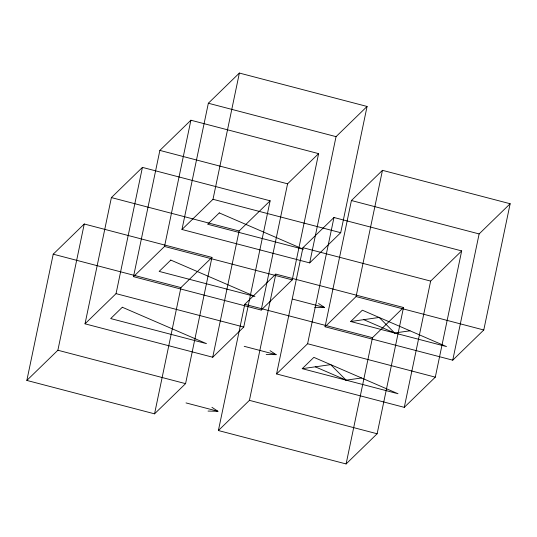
<?xml version="1.0" encoding="UTF-8"?>
<svg xmlns="http://www.w3.org/2000/svg" width="537" height="537" viewBox="0 0 537 537"><rect width="100%" height="100%" fill="white"/><g stroke="black" fill="none" stroke-linecap="round" stroke-linejoin="round"><path stroke-width="0.81" d="M26.85 380.431L53.223 254.182L84.249 223.996L211.947 257.404L185.574 383.646L154.549 413.839L26.85 380.431L57.875 350.238L84.249 223.996M85.021 323.824L111.394 197.582L142.419 167.39L270.124 200.798L243.751 327.046L212.726 357.233L85.021 323.824L116.046 293.638L142.419 167.39M133.498 276.656L159.872 150.407L190.897 120.221L318.602 153.629L292.222 279.871L261.197 310.064L133.498 276.656L164.523 246.463L190.897 120.221M181.976 229.487L208.349 103.238L239.374 73.052L367.073 106.46L340.7 232.702L309.674 262.895L181.976 229.487L213.001 199.294L239.374 73.052M154.549 413.839L180.922 287.59L211.947 257.404M212.726 357.233L239.099 230.991L270.124 200.798M218.398 430.54L244.778 304.298L275.803 274.105L403.502 307.513L377.128 433.762L346.103 463.948L218.398 430.54L249.423 400.354L275.803 274.105M261.197 310.064L287.577 183.815L318.602 153.629M276.575 373.94L302.949 247.691L333.974 217.505L461.672 250.913L435.299 377.155L404.274 407.348L276.575 373.94L307.6 343.747L333.974 217.505M309.674 262.895L336.048 136.646L367.073 106.46M325.053 326.764L351.426 200.523L382.451 170.33L510.15 203.738L483.777 329.987L452.751 360.173L325.053 326.764L356.078 296.578L382.451 170.33M346.103 463.948L372.477 337.706L403.502 307.513M404.274 407.348L430.647 281.099L461.672 250.913M452.751 360.173L479.125 233.931L510.15 203.738M302.23 368.677L313.863 357.36L398.004 393.735L302.23 368.677L330.691 364.636L346.13 380.162L361.549 377.974M350.708 321.509L362.341 310.191L446.482 346.566L350.708 321.509L379.169 317.461L394.608 332.994L410.02 330.805M314.682 307.298L324.603 307.5L318.555 303.519M266.204 354.467L276.125 354.668L270.084 350.695M208.034 411.073L217.948 411.275L211.907 407.294M208.349 103.238L336.048 136.646M159.872 150.407L287.577 183.815M351.426 200.523L479.125 233.931M213.001 199.294L340.7 232.702M111.394 197.582L239.099 230.991M302.949 247.691L430.647 281.099M164.523 246.463L292.222 279.871M356.078 296.578L483.777 329.987M292.672 299.143L324.603 307.5M53.223 254.182L180.922 287.59M244.778 304.298L372.477 337.706M116.046 293.638L243.751 327.046M307.6 343.747L435.299 377.155M244.201 346.318L276.125 354.668M57.875 350.238L185.574 383.646M249.423 400.354L377.128 433.762M186.024 402.918L217.948 411.275M363.75 319.656L394.608 332.994M315.279 366.825L346.13 380.162M122.315 307.245L110.682 318.569L206.456 343.626L122.315 307.245M170.793 260.076L159.16 271.4L254.934 296.451L170.793 260.076M219.271 212.907L207.631 224.224L303.412 249.282L219.271 212.907"/></g></svg>
